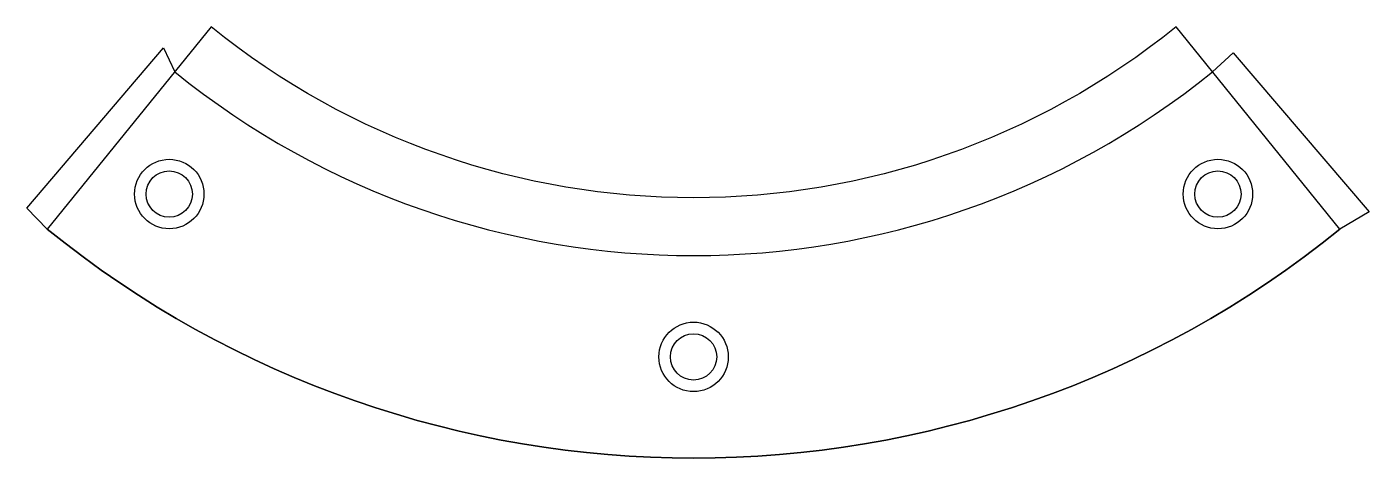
# Model space of a CAD drawing. Extents: x -115 to 117, y -178 to -103.
import ezdxf

# ---------------------------------------------------------------- set-up
doc = ezdxf.new("R2010")
doc.units = 0
doc.layers.get('0').update_dxf_attribs({"linetype": 'CONTINUOUS'})

msp = doc.modelspace()

# ---------------------------------------------------------------- linework, layer by layer
for points in [[(-111.7, -137.94, 0.354119), (111.7, -137.94), (83.38, -102.97, -0.354119), (-83.38, -102.97)], [(-115.23, -134.29), (-91.59, -106.62), (-89.68, -110.74, 0.354119), (89.68, -110.74), (93.23, -107.48), (116.76, -134.94), (111.7, -137.94, -0.354119), (-111.7, -137.94)]]:
    msp.add_lwpolyline(points, format="xyb", close=True)
for centre, radius in [((-90.62, -131.86), 6), ((90.62, -131.86), 6), ((-90.62, -131.86), 4), ((90.62, -131.86), 4), ((0, -160), 6), ((0, -160), 4)]:
    msp.add_circle(centre, radius)

doc.saveas('drawing.dxf')
